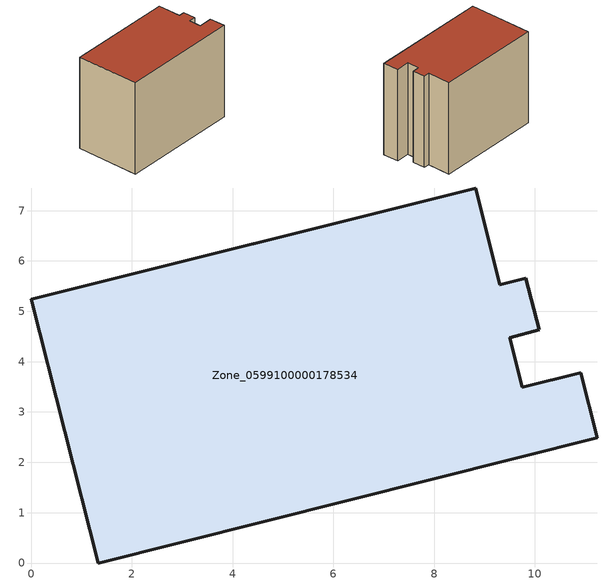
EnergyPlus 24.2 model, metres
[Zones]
Zone_0599100000178534
 floor ground (C_G): 9.31,5.53 9.82,5.66 10.09,4.63 9.5,4.48 9.75,3.49 10.91,3.78 11.24,2.49 1.33,0 0,5.24 8.83,7.45 z0
 wall outside (C_F): 1.33,0 11.24,2.49 10.91,3.78 9.75,3.49 9.5,4.48 10.09,4.63 9.82,5.66 9.31,5.53 8.83,7.45 0,5.24 1.33,0 z0:8.14
 roof outside (C_R): 8.83,7.45 0,5.24 1.33,0 11.24,2.49 10.91,3.78 9.75,3.49 9.5,4.48 10.09,4.63 9.82,5.66 9.31,5.53 z8.14
[BUILDING]
Pand.0599100000178534: North Axis=0; Terrain=City; Loads Convergence Tolerance Value=0.04; Temperature Convergence Tolerance Value=0.4; Solar Distribution=FullExterior; Maximum Number of Warmup Days=25; Minimum Number of Warmup Days=1
[Site:Location]
Rotterdam.The.Hague.AP_ZH_NLD Design_Conditions: Latitude=51.96; Longitude=4.45; Time Zone=1; Elevation=-4.5
[SITE:GROUNDTEMPERATURE:BUILDINGSURFACE]
18, 18, 18, 18, 18, 18, 18, 18, 18, 18, 18, 18
[MATERIAL] Thermal Absorptance=0.9; Solar Absorptance=0.7; Visible Absorptance=0.7
Name | Roughness | Thickness | Conductivity | Density | Specific Heat
G.TI.1975-1991 | MediumSmooth | 0.15 | 0.288461 | 540 | 1210
F.TI.1975-1991 | Rough | 0.3 | 0.230769 | 1920 | 840
R.TI.1975-1991 | MediumRough | 0.2 | 0.153846 | 1500 | 1000
[CONSTRUCTION]
C_G: G.TI.1975-1991
C_F: F.TI.1975-1991
C_R: R.TI.1975-1991
[ZONE]
Zone_0599100000178534: Type=1; Multiplier=1; Ceiling Height=Autocalculate; Volume=Autocalculate; Floor Area=autocalculate; Part of Total Floor Area=Yes
[ZONEINFILTRATION:DESIGNFLOWRATE]
Infil_Zone_0599100000178534: Zone or ZoneList or Space or SpaceList=Zone_0599100000178534; Schedule=AlwaysOn; Design Flow Rate Calculation Method=Flow/Area; Flow Rate per Floor Area=0.003; Constant Term Coefficient=1; Temperature Term Coefficient=0; Velocity Term Coefficient=0; Velocity Squared Term Coefficient=0
[HVACTEMPLATE:ZONE:IDEALLOADSAIRSYSTEM]
Zone_0599100000178534: Maximum Heating Supply Air Temperature=50; Minimum Cooling Supply Air Temperature=13; Maximum Heating Supply Air Humidity Ratio=0.0156; Minimum Cooling Supply Air Humidity Ratio=0.0077; Heating Limit=NoLimit; Cooling Limit=NoLimit; Dehumidification Control Type=ConstantSensibleHeatRatio; Cooling Sensible Heat Ratio=0.7; Dehumidification Setpoint=60; Humidification Control Type=None; Humidification Setpoint=30; Outdoor Air Method=None; Outdoor Air Flow Rate per Person=0.00944; Outdoor Air Flow Rate per Zone Floor Area=0; Outdoor Air Flow Rate per Zone=0; Demand Controlled Ventilation Type=None; Outdoor Air Economizer Type=NoEconomizer; Heat Recovery Type=None; Sensible Heat Recovery Effectiveness=0.7; Latent Heat Recovery Effectiveness=0.65
[ZONECONTROL:THERMOSTAT]
ThermostatControl_Zone_0599100000178534: Zone or ZoneList=Zone_0599100000178534; Control Type Schedule=DualSetpointControlType; Control 1=Thermostat_Zone_0599100000178534; Temperature Difference Between Cutout And Setpoint=0
[THERMOSTATSETPOINT:DUALSETPOINT]
Thermostat_Zone_0599100000178534: Heating Setpoint Temperature Schedule=HeatingSetpoint_Zone_0599100000178534; Cooling Setpoint Temperature Schedule=CoolingSetpoint_Zone_0599100000178534
[SCHEDULE:COMPACT]
HeatingSetpoint_Zone_0599100000178534: Through: 12/31, For: AllDays, Until: 24:00, 21
CoolingSetpoint_Zone_0599100000178534: Through: 12/31, For: AllDays, Until: 24:00, 24
DualSetpointControlType: Through: 12/31, For: AllDays, Until: 24:00, 4
AlwaysOn: Through: 12/31, For: AllDays, Until: 24:00, 1
